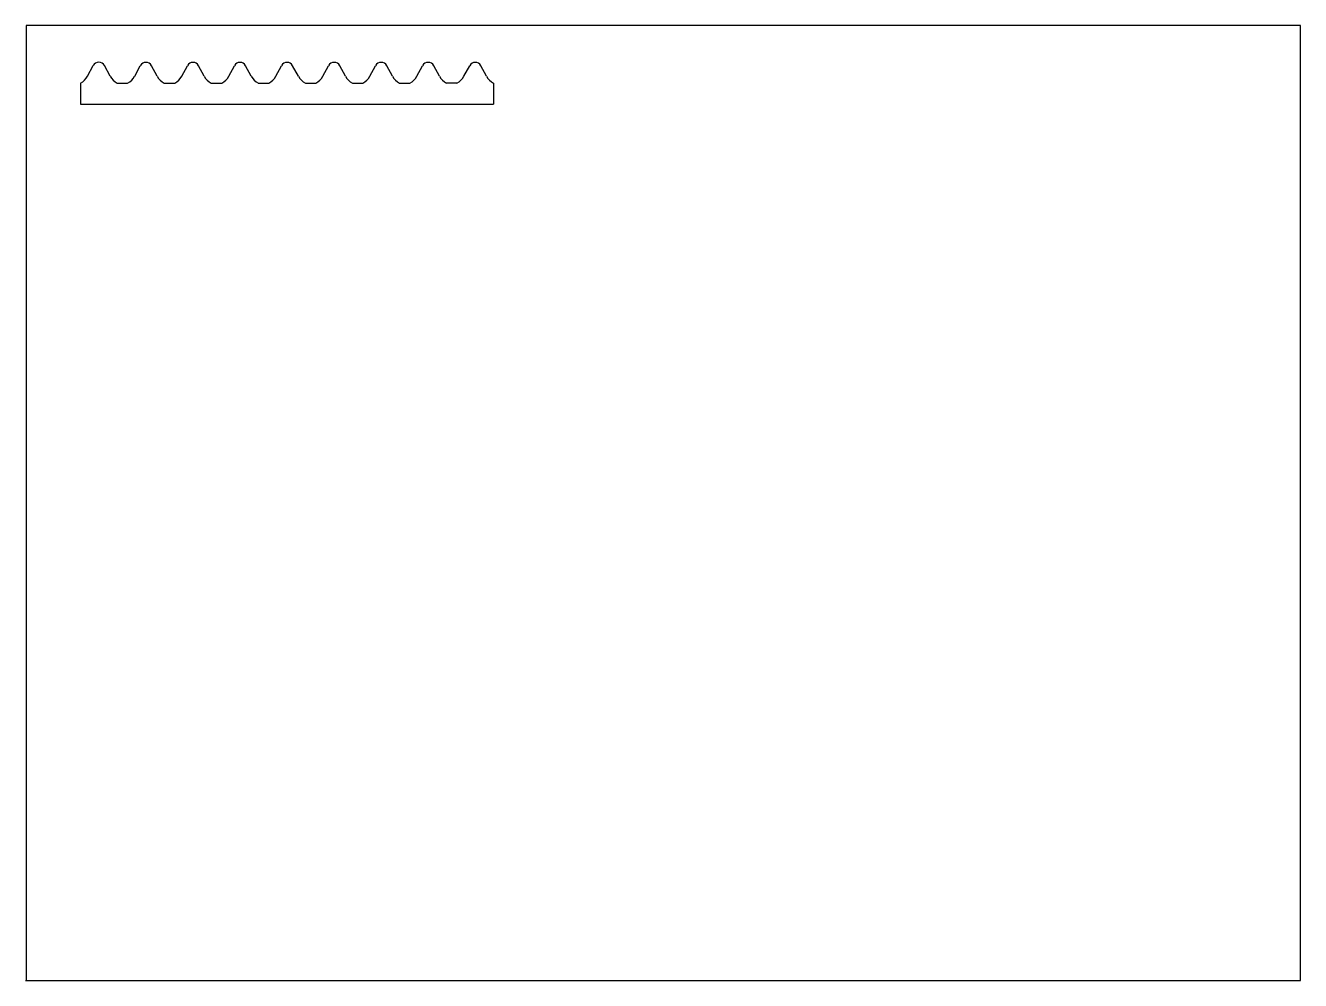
# Model space of a CAD drawing. Header units: centimetres. Extents: x 0 to 61, y 0 to 45.7.
import ezdxf

# ---------------------------------------------------------------- set-up
doc = ezdxf.new("R2010")
doc.units = ezdxf.units.CM
doc.header["$MEASUREMENT"] = 0

msp = doc.modelspace()

# ---------------------------------------------------------------- linework, layer by layer
for p, q in [((60.978, 45.709), (0.03, 45.709)), ((0.03, 45.709), (0.03, 0)), ((60.978, 0), (60.978, 45.709)), ((2.973, 43.283), (3.242, 43.792)), ((4.047, 43.283), (3.778, 43.792)), ((5.221, 43.278), (5.491, 43.785)), ((6.3, 43.278), (6.027, 43.785)), ((7.47, 43.278), (7.743, 43.785)), ((8.55, 43.278), (8.277, 43.785)), ((9.72, 43.278), (9.993, 43.785)), ((10.8, 43.278), (10.527, 43.785)), ((11.97, 43.278), (12.243, 43.785)), ((13.05, 43.278), (12.777, 43.785)), ((14.22, 43.278), (14.493, 43.785)), ((15.3, 43.278), (15.027, 43.785)), ((16.47, 43.278), (16.743, 43.785)), ((17.55, 43.278), (17.277, 43.785)), ((18.72, 43.278), (18.993, 43.785)), ((19.801, 43.278), (19.529, 43.785)), ((20.97, 43.278), (21.243, 43.785)), ((22.05, 43.278), (21.777, 43.785)), ((2.635, 42.944), (2.635, 41.944)), ((4.385, 42.944), (4.886, 42.944)), ((4.385, 42.944), (4.394, 42.944)), ((6.635, 42.944), (7.135, 42.944)), ((8.885, 42.944), (9.385, 42.944)), ((11.135, 42.944), (11.635, 42.944)), ((13.385, 42.944), (13.885, 42.944)), ((15.635, 42.944), (16.135, 42.944)), ((17.885, 42.944), (18.385, 42.944)), ((20.635, 42.944), (20.136, 42.944)), ((22.385, 42.944), (22.385, 41.944)), ((2.635, 41.944), (22.385, 41.944)), ((0, 0), (60.978, 0))]:
    msp.add_line(p, q)
for centre, radius, start, end in [((3.51, 43.65), 0.303, 89.9591, 152.09353), ((3.51, 43.65), 0.303, 27.90647, 90.0409), ((5.758, 43.641), 0.303, 89.60689, 151.58442), ((5.76, 43.641), 0.303, 28.30247, 89.99997), ((8.01, 43.641), 0.303, 90.00022, 151.69748), ((8.01, 43.641), 0.303, 28.30267, 89.99997), ((10.26, 43.641), 0.303, 90.00014, 151.69748), ((10.26, 43.641), 0.303, 28.30248, 89.99982), ((12.51, 43.641), 0.303, 90.00002, 151.69749), ((12.51, 43.641), 0.303, 28.3025, 90), ((14.76, 43.641), 0.303, 90.00005, 151.69789), ((14.76, 43.641), 0.303, 28.30247, 89.99997), ((17.01, 43.641), 0.303, 89.99998, 151.69748), ((17.01, 43.641), 0.303, 28.30248, 89.99998), ((19.26, 43.641), 0.303, 90.00002, 151.69747), ((19.262, 43.641), 0.303, 28.45664, 90.36349), ((21.51, 43.641), 0.303, 90.00002, 151.69747), ((21.51, 43.641), 0.303, 28.30307, 89.9996), ((2.251, 43.665), 0.816, 298.0353, 332.09353), ((4.769, 43.665), 0.816, 207.90647, 241.9647), ((4.502, 43.665), 0.816, 298.03227, 331.69381), ((7.019, 43.665), 0.816, 208.30248, 241.96466), ((6.751, 43.665), 0.816, 298.0353, 331.69748), ((9.269, 43.665), 0.816, 208.30248, 241.96466), ((9.001, 43.665), 0.816, 298.0353, 331.69748), ((11.519, 43.665), 0.816, 208.30247, 241.96464), ((11.251, 43.665), 0.816, 298.03532, 331.69749), ((13.769, 43.665), 0.816, 208.30194, 241.96468), ((13.501, 43.665), 0.816, 298.03515, 331.69789), ((16.019, 43.665), 0.816, 208.30248, 241.96466), ((15.751, 43.665), 0.816, 298.0353, 331.69748), ((18.269, 43.665), 0.816, 208.30247, 241.96466), ((18.001, 43.665), 0.816, 298.03524, 331.69747), ((20.519, 43.665), 0.816, 208.30089, 241.96258), ((20.251, 43.665), 0.816, 298.03528, 331.69747), ((22.769, 43.665), 0.816, 208.3026, 241.96479)]:
    msp.add_arc(centre, radius, start, end)

doc.saveas('drawing.dxf')
